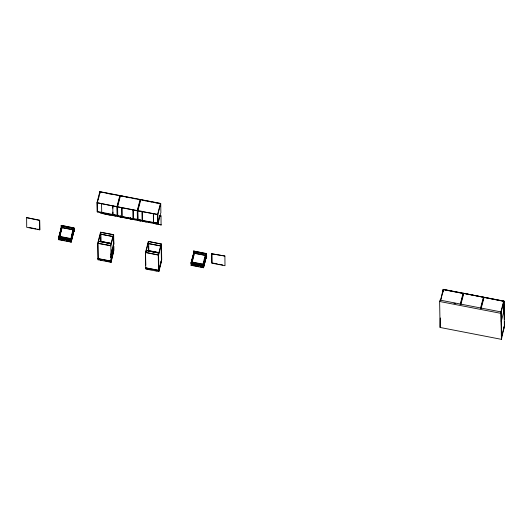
<?xml version="1.0" encoding="UTF-8"?>
<svg xmlns="http://www.w3.org/2000/svg" width="531" height="531" viewBox="0 0 531 531"><rect width="100%" height="100%" fill="white"/><g stroke="black" fill="none" stroke-linecap="round" stroke-linejoin="round"><path stroke-width="0.8" d="M26.623 217.644L39.613 220.451L39.779 229.85L26.716 227.321L26.623 217.644L39.686 220.173L39.779 229.85M61.158 225.39L74.148 228.197L74.287 231.589L74.221 227.918L61.158 225.39L61.151 229.332M58.675 237.423L61.676 226.916L58.689 237.842L71.161 240.258L73.875 229.279L70.875 239.786L71.161 240.258M58.689 237.842L61.656 225.987L73.583 228.297L70.882 240.204L73.583 228.297M59.034 237.616L70.955 239.926L70.935 238.585L59.007 236.275L58.961 237.895L58.934 236.554L70.862 238.857M59.326 236.335L61.901 226.325L59.744 236.142M71.194 242.109L70.908 241.638L73.909 231.124L71.194 242.109L58.715 239.693L59.293 237.012M58.715 239.693L59.299 237.43M59.545 236.753L61.928 227.52L73.212 229.704M59.372 237.815L58.709 239.275M59.957 235.877L61.935 228.177M73.371 232.538L70.915 242.056L73.875 229.279M73.617 230.149L73.563 231.768L73.543 230.427M71.187 241.691L73.909 231.124M96.974 202.782L99.841 191.664L160.727 203.453L160.886 212.566L158.019 223.684L97.133 211.896L96.974 202.782L157.86 214.57L158.019 223.684M98.315 199.032L98.932 196.649M99.841 193.277L100.153 191.724L97.292 202.842L97.452 211.955M97.518 211.524L117.178 215.327M101.521 203.824L101.746 212.34M100.313 213.07L161.159 224.852L158.822 224.401M113.687 251.057L111.079 262.301L97.969 259.759L97.684 243.317L100.545 232.2L113.654 234.735L113.82 244.16L110.707 254.94M97.969 259.759L98.354 259.546M110.342 215.307L103.419 213.674M112.911 212.108L112.884 214.79L112.798 205.716L112.844 208.112M120.132 195.594L117.271 206.712L117.431 215.825M113.654 234.735L110.787 245.853L97.684 243.317M111.304 252.617L112.506 247.97M112.904 246.424L113.495 243.789M111.065 256.008L110.753 257.402L113.541 246.404L113.588 249.212M111.065 257.15L113.853 246.311L113.919 250.134L111.059 261.252L97.95 258.71M110.813 260.754L111.41 258.431M130.712 218.958L130.613 217.61M140.43 199.523L137.569 210.641L137.728 219.754M140.788 221.201L136.971 220.173M161.49 261.358L158.862 271.553L145.753 269.011L145.467 252.57L148.335 241.452L161.444 243.988L161.709 259.387L158.849 270.505L145.74 267.963M146.018 251.893L146.337 250.499L158.809 253.075L146.337 250.659M148.176 243.523L160.647 245.939L148.176 243.523L148.494 242.289M157.621 214.391L137.887 210.86M157.86 214.57L160.727 203.453M157.773 223.186L138.04 219.661M158.523 220.445L159.745 215.526M159.446 215.599L160.999 215.898L159.373 215.878M158.862 271.553L158.577 255.106L161.444 243.988M159.141 267.903L158.523 270.286L158.258 255.046L161.125 244.087M158.616 271.215L161.709 259.228M193.51 251.017L206.506 253.825L206.639 257.216L206.579 253.546L193.51 251.017L193.503 254.96M203.512 265.885L203.234 265.414L206.227 254.907L203.512 265.885L191.041 263.469L191.034 263.051L194.014 251.614L205.935 253.924L205.889 255.55L193.968 253.241L193.941 251.893L205.869 254.203M191.041 263.469L194.027 252.544L191.034 263.051M203.546 267.737L203.267 267.266L206.26 256.752L203.546 267.737L191.074 265.321L191.452 263.389M191.074 265.321L191.99 261.438M191.903 262.38L194.28 253.148L205.57 255.331M191.711 263.807L194.094 254.575M191.419 265.095L191.399 263.748L203.32 266.058L203.273 267.684L206.227 254.907M202.968 264.146L205.55 254.143L205.57 255.491M206.234 255.325L203.24 265.832L205.935 253.924M203.539 266.635L206.267 257.17M203.539 267.319L206.26 256.752M211.763 253.785L224.898 256.035L224.991 265.712L211.922 263.177L211.763 253.785L224.898 256.035M211.922 263.177L211.829 253.506M439.635 301.489L439.993 300.101L501.304 311.969L501.755 337.942L501.403 339.336L440.086 327.461L439.635 301.489L500.945 313.356L501.403 339.336M440.531 300.778L443.398 289.66M442.376 293.63L443.193 290.45M440.086 327.461L440.305 317.956M460.191 304.582L463.059 293.464M460.51 304.489L463.424 293.245M463.47 293.251L503.946 301.382L504.344 319.489M480.489 308.358L483.356 297.552M480.807 308.418L483.768 297.181M481.119 308.478L483.993 297.679M500.786 312.288L503.647 301.17L503.819 310.436M440.531 300.619L443.173 289.322L504.019 301.104L501.098 312.347L501.337 325.47M500.945 313.356L501.304 311.969M501.35 319.655L501.264 321.461L504.178 310.058M504.384 321.793L504.377 325.735L504.019 301.104M501.536 336.86L504.45 325.457M504.178 327.713L501.556 337.902L501.529 336.7M100.943 192.036L119.82 195.693L116.953 206.811L97.365 202.723L97.439 206.725M120.457 195.813L140.118 199.623M140.748 199.742L160.415 203.552M100.95 192.195L102.523 192.501M106.452 193.257L110.388 194.021M111.961 194.326L113.528 194.631M117.464 195.395L119.037 195.693M124.387 196.735L120.451 195.66L117.59 206.778L117.749 215.885M125.96 197.034L129.896 197.797M133.825 198.561L135.398 198.866M142.328 200.207L146.257 200.97M147.83 201.269L151.766 202.032M153.34 202.338L157.269 203.101M158.842 203.406L160.415 203.712L157.548 214.511L157.707 223.624M115.619 206.26L117.026 206.532M140.775 211.132L142.189 211.404L142.268 220.478L142.116 211.683M117.59 206.931L137.25 210.741M112.95 214.511L115.068 214.922M136.069 218.984L137.403 219.535L117.743 215.732M138.817 219.515L140.224 219.794M155.656 222.781L157.07 223.053M112.014 215.34L115.897 216.09M117.457 216.389L126.823 218.208M128.383 218.506L129.936 218.812M132.312 219.27L130.679 219.243L130.653 217.617M133.865 219.569L135.418 219.867M142.454 221.235L146.344 221.985M153.379 223.352L157.269 224.102M503.965 301.23L443.073 289.441L443.119 291.924M443.876 289.753L462.574 293.371M100.863 232.419L113.335 234.675L110.548 245.674M160.349 243.935L148.653 241.512L145.859 252.51M453.899 303.208L455.472 303.513M460.191 304.429L460.828 304.548L463.696 293.743M193.762 252.909L194.014 251.614M72.408 229.704L61.609 227.613L61.589 226.266L73.51 228.576L73.537 229.923M205.603 257.336L205.968 255.776M29.092 227.487L36.008 228.828M37.548 229.126L39.082 229.419M101.023 241.373L111.158 243.337M148.806 250.625L158.942 252.59M212.765 263.051L217.378 263.94M218.911 264.239L222.755 264.982M101.023 241.532L111.158 243.49M148.813 250.785L158.948 252.743M103.366 242.136L107.262 242.893M108.822 243.198L110.382 243.497M113.82 244.16L113.362 236.249M152.716 251.694L156.612 252.451M145.467 252.57L158.577 255.106M191.293 262.181L203.214 264.484M193.317 263.622L203.313 265.553L203.287 264.212L191.366 261.902L191.313 263.522L194.26 251.953L194.28 253.3M70.895 240.709L58.968 238.399L58.994 239.746L59.041 238.12L70.968 240.43L70.988 241.778M191.326 264.026L203.247 266.336M113.601 249.915L110.833 261.956L110.813 260.913M60.189 239.687L64.629 240.543M65.831 240.775L70.669 241.718M191.737 265.155L198.992 266.562M200.167 266.788L202.218 267.186M113.295 251.276L113.315 252.325M504.092 326.943L504.105 327.992L504.158 326.665M161.099 261.577L161.47 260.309M109.525 260.509L111.125 260.814M109.585 260.675L111.132 260.973M97.95 258.557L111.059 261.093M145.733 267.81L158.842 270.345M100.352 259.931L101.892 260.23M105.749 260.973L107.295 261.272M108.835 261.571L111.145 262.022M146.596 268.885L148.142 269.184M149.682 269.482L151.222 269.781M155.079 270.525L156.625 270.823M501.609 336.581L501.622 337.63M160.999 215.898L161.085 225.131M161.152 245.534L161.378 258.365M158.331 254.926L145.54 252.291L145.766 265.122M153.393 213.575L153.472 222.648L153.32 213.854M148.68 243.085L148.813 250.937M148.335 241.452L148.375 243.809M148.414 246.165L148.501 250.878M140.755 199.902L137.881 210.707L138.04 219.814M140.118 199.775L137.25 210.581L137.41 219.695M120.464 215.646L120.537 217.279M116.953 206.652L117.112 215.765M111.079 262.301L110.86 245.574L98.076 243.258M101.029 241.884L100.863 232.259L97.996 243.377L98.262 258.617M99.841 191.664L99.868 193.324M100.545 232.2L100.585 234.602M100.631 237.012L100.711 241.824M73.218 229.863L73.192 228.516L70.636 239.866M61.656 225.987L61.682 227.334L61.397 226.863M121.891 207.475L121.971 216.548L121.891 207.475M133.095 209.645L133.175 218.719L133.095 209.645M112.857 236.527L100.386 234.111L112.857 236.527M111.019 243.663L98.547 241.247L111.019 243.663"/></g></svg>
